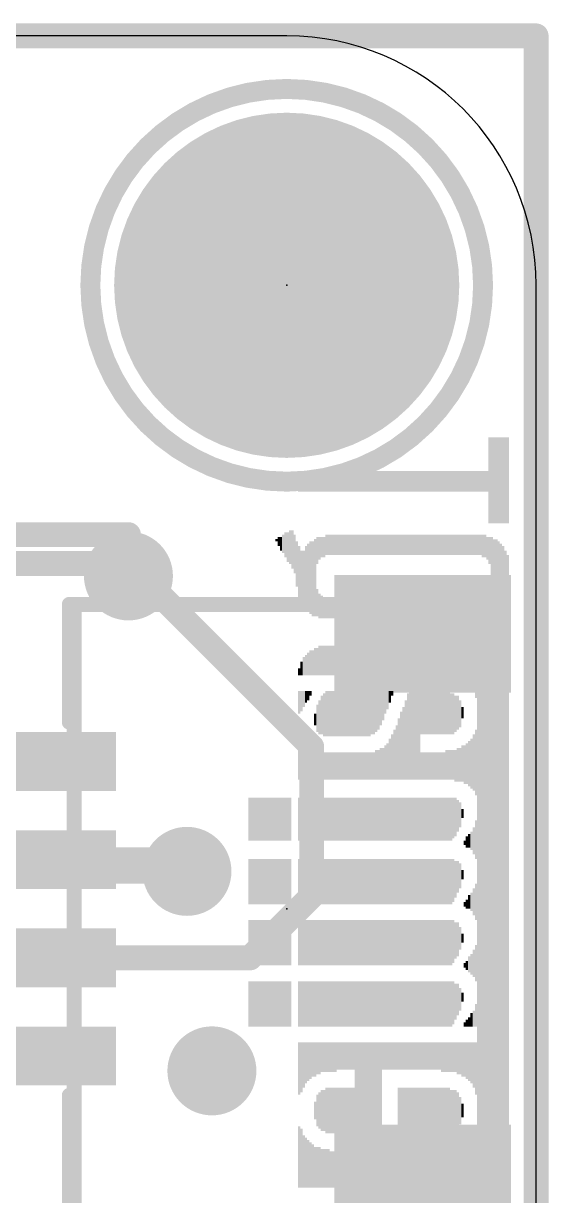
# Model space of a CAD drawing. Extents: x -0.1 to 25.5, y -0.1 to 17.9.
# Drawn here: x 20.18 to 25.53, y 5.97 to 17.91 of the extents above; entities that cross this region are included whole.
import ezdxf

# ---------------------------------------------------------------- set-up
doc = ezdxf.new("R2010")
doc.units = 0
for name, color, linetype in [('1', 12, 'CONTINUOUS'), ('16', 5, 'CONTINUOUS'), ('17', 110, 'CONTINUOUS'), ('18', 110, 'CONTINUOUS'), ('20', 53, 'CONTINUOUS'), ('21', 40, 'CONTINUOUS'), ('22', 6, 'CONTINUOUS'), ('23', 40, 'CONTINUOUS'), ('51', 253, 'CONTINUOUS')]:
    doc.layers.add(name, color=color, linetype=linetype)

# ---------------------------------------------------------------- blocks, each defined once
blk = doc.blocks.new('RECT')
blk.add_solid([(-0.5, -0.5), (0.5, -0.5), (-0.5, 0.5), (0.5, 0.5)])
blk = doc.blocks.new('ROUNDP')
at = {"const_width": 0.5}
blk.add_lwpolyline([(0, -0.25, 1), (0, 0.25, 1), (0, -0.25)], format="xyb", dxfattribs=at)
blk = doc.blocks.new('ROUNDV')
at = {"const_width": 0.5}
blk.add_lwpolyline([(0, -0.25, 1), (0, 0.25, 1), (0, -0.25)], format="xyb", dxfattribs=at)

msp = doc.modelspace()

# ---------------------------------------------------------------- linework, layer by layer
at = {"layer": '1', "const_width": 0.254}
for points in [[(0, 17.78), (25.4, 17.78)], [(25.4, 17.78), (25.4, 0)], [(21.121, 12.407), (18.572, 12.407)], [(21.248, 12.28), (21.121, 12.407)], [(21.375, 12.28), (21.248, 12.28)], [(23.114, 10.541), (21.375, 12.28)], [(23.114, 9.017), (23.114, 10.541)], [(20.346, 10.39), (18.635, 10.39)], [(20.346, 9.39), (21.725, 9.39)], [(21.725, 9.39), (21.844, 9.271)], [(22.487, 8.39), (23.114, 9.017)], [(20.346, 8.39), (22.487, 8.39)]]:
    msp.add_lwpolyline(points, dxfattribs=at)
at = {"layer": '1', "const_width": 0.127}
for points in [[(25.4635, 17.78, 1), (25.3365, 17.78)], [(25.4, 17.7165, 1), (25.4, 17.8435)], [(21.1659, 12.4519, 1), (21.0761, 12.3621)], [(21.121, 12.3435, 1), (21.121, 12.4705)], [(21.248, 12.3435, 1), (21.248, 12.2165)], [(21.2031, 12.2351, 1), (21.2929, 12.3249)], [(21.4199, 12.3249, 1), (21.3301, 12.2351)], [(21.375, 12.2165, 1), (21.375, 12.3435)], [(23.1775, 10.541, 1), (23.0505, 10.541)], [(23.0691, 10.4961, 1), (23.1589, 10.5859)], [(20.346, 10.3265, 1), (20.346, 10.4535)], [(20.346, 9.4535, 1), (20.346, 9.3265)], [(21.7699, 9.4349, 1), (21.6801, 9.3451)], [(21.725, 9.3265, 1), (21.725, 9.4535)], [(21.7991, 9.2261, 1), (21.8889, 9.3159)], [(23.0505, 9.017, 1), (23.1775, 9.017)], [(23.1589, 8.9721, 1), (23.0691, 9.0619)], [(20.346, 8.4535, 1), (20.346, 8.3265)], [(22.4421, 8.4349, 1), (22.5319, 8.3451)], [(22.487, 8.3265, 1), (22.487, 8.4535)]]:
    msp.add_lwpolyline(points, format="xyb", dxfattribs=at)
at = {"layer": '16', "const_width": 0.254}
for points in [[(0, 17.78), (25.4, 17.78)], [(25.4, 17.78), (25.4, 0)], [(21.248, 12.7), (6.35, 12.7)], [(21.248, 12.28), (21.248, 12.7)], [(21.844, 9.271), (17.38, 9.271)]]:
    msp.add_lwpolyline(points, dxfattribs=at)
at = {"layer": '16', "const_width": 0.127}
for points in [[(25.4635, 17.78, 1), (25.3365, 17.78)], [(25.4, 17.7165, 1), (25.4, 17.8435)], [(21.3115, 12.7, 1), (21.1845, 12.7)], [(21.248, 12.6365, 1), (21.248, 12.7635)], [(21.1845, 12.28, 1), (21.3115, 12.28)], [(21.844, 9.2075, 1), (21.844, 9.3345)]]:
    msp.add_lwpolyline(points, format="xyb", dxfattribs=at)
at = {"layer": '20'}
for p, q in [((22.86, 17.78), (2.54, 17.78)), ((25.4, 2.54), (25.4, 15.24))]:
    msp.add_line(p, q, dxfattribs=at)
msp.add_arc((22.86, 15.24), 2.54, 0, 90, dxfattribs=at)
at = {"layer": '21'}
for points, const_width in [([(22.86, 13.24, 1), (22.86, 17.24, 1), (22.86, 13.24)], 0.2032), ([(20.6841, 11.99, 1), (20.6079, 11.99)], 0.0762), ([(20.646, 12.0281, 1), (20.646, 11.9519)], 0.0762), ([(23.246, 11.9519, 1), (23.246, 12.0281)], 0.0762), ([(24.9841, 10.99, 1), (24.9079, 10.99)], 0.0762), ([(20.6079, 10.79, 1), (20.6841, 10.79)], 0.0762), ([(20.6841, 6.99, 1), (20.6079, 6.99)], 0.0762), ([(24.9079, 6.79, 1), (24.9841, 6.79)], 0.0762)]:
    msp.add_lwpolyline(points, format="xyb", dxfattribs=dict(at, const_width=const_width))
at = {"layer": '21', "const_width": 0.1524}
for points in [[(20.646, 10.79), (20.646, 11.99)], [(20.646, 11.99), (23.246, 11.99)], [(24.946, 6.79), (24.946, 10.99)], [(20.646, 5.89), (20.646, 6.99)]]:
    msp.add_lwpolyline(points, dxfattribs=at)
at = {"layer": '23'}
for p in [(22.86, 15.24), (22.86, 8.89)]:
    msp.add_point(p, dxfattribs=at)
at = {"layer": '51', "const_width": 0.1524}
for points in [[(20.696, 5.89), (20.696, 11.99)], [(20.696, 11.99), (24.946, 11.99)], [(24.946, 11.99), (24.946, 5.89)]]:
    msp.add_lwpolyline(points, dxfattribs=at)
at = {"layer": '51', "const_width": 0.0762}
for points in [[(20.7341, 11.99, 1), (20.6579, 11.99)], [(20.696, 12.0281, 1), (20.696, 11.9519)], [(24.9841, 11.99, 1), (24.9079, 11.99)], [(24.946, 11.9519, 1), (24.946, 12.0281)]]:
    msp.add_lwpolyline(points, format="xyb", dxfattribs=at)

# ---------------------------------------------------------------- block references
at = {"layer": '1', "rotation": 180}
for p, xscale, yscale in [((24.246, 11.69), 1.8, 1.2), ((20.346, 10.39), 1.55, 0.6), ((20.346, 9.39), 1.55, 0.6), ((20.346, 8.39), 1.55, 0.6), ((20.346, 7.39), 1.55, 0.6), ((24.246, 6.09), 1.8, 1.2)]:
    msp.add_blockref('RECT', p, dxfattribs=dict(at, xscale=xscale, yscale=yscale))
at = {"layer": '17', "xscale": 3.516, "yscale": 3.516}
msp.add_blockref('ROUNDP', (22.86, 15.24), dxfattribs=at)
msp.add_blockref('ROUNDP', (22.86, 15.24), dxfattribs=at)
at = {"layer": '18', "xscale": 0.9064, "yscale": 0.9064}
for p in [(21.248, 12.28), (21.248, 12.28), (21.844, 9.271), (21.844, 9.271), (22.098, 7.239), (22.098, 7.239)]:
    msp.add_blockref('ROUNDV', p, dxfattribs=at)
at = {"layer": '22', "rotation": 90}
for p, xscale, yscale in [((24.9267, 13.2537), 0.8788, 0.0231), ((24.9498, 13.2537), 0.8788, 0.0231), ((24.9729, 13.2537), 0.8788, 0.0231), ((24.996, 13.2537), 0.8788, 0.0231), ((25.019, 13.2537), 0.8788, 0.0229), ((25.042, 13.2537), 0.8788, 0.0231), ((25.0651, 13.2537), 0.8788, 0.0231), ((25.0882, 13.2537), 0.8788, 0.0231), ((25.1113, 13.2537), 0.8788, 0.0231), ((22.987, 13.2436), 0.2083, 0.0229), ((23.01, 13.2436), 0.2083, 0.0231), ((23.0331, 13.2436), 0.2083, 0.0231), ((23.0562, 13.2436), 0.2083, 0.0231), ((23.0793, 13.2436), 0.2083, 0.0231), ((23.1024, 13.2436), 0.2083, 0.0231), ((23.1256, 13.2436), 0.2083, 0.0231), ((23.1487, 13.2436), 0.2083, 0.0231), ((23.1718, 13.2436), 0.2083, 0.0231), ((23.1949, 13.2436), 0.2083, 0.0231), ((23.218, 13.2436), 0.2083, 0.0231), ((23.241, 13.2436), 0.2083, 0.0229), ((23.264, 13.2436), 0.2083, 0.0231), ((23.2871, 13.2436), 0.2083, 0.0231), ((23.3102, 13.2436), 0.2083, 0.0231), ((23.3333, 13.2436), 0.2083, 0.0231), ((23.3564, 13.2436), 0.2083, 0.0231), ((23.3796, 13.2436), 0.2083, 0.0231), ((23.4027, 13.2436), 0.2083, 0.0231), ((23.4258, 13.2436), 0.2083, 0.0231), ((23.4489, 13.2436), 0.2083, 0.0231), ((23.472, 13.2436), 0.2083, 0.0231), ((23.495, 13.2436), 0.2083, 0.0229), ((23.518, 13.2436), 0.2083, 0.0231), ((23.5411, 13.2436), 0.2083, 0.0231), ((23.5642, 13.2436), 0.2083, 0.0231), ((23.5873, 13.2436), 0.2083, 0.0231), ((23.6104, 13.2436), 0.2083, 0.0231), ((23.6336, 13.2436), 0.2083, 0.0231), ((23.6567, 13.2436), 0.2083, 0.0231), ((23.6798, 13.2436), 0.2083, 0.0231), ((23.7029, 13.2436), 0.2083, 0.0231), ((23.726, 13.2436), 0.2083, 0.0231), ((23.749, 13.2436), 0.2083, 0.0229), ((23.772, 13.2436), 0.2083, 0.0231), ((23.7951, 13.2436), 0.2083, 0.0231), ((23.8182, 13.2436), 0.2083, 0.0231), ((23.8413, 13.2436), 0.2083, 0.0231), ((23.8644, 13.2436), 0.2083, 0.0231), ((23.8876, 13.2436), 0.2083, 0.0231), ((23.9107, 13.2436), 0.2083, 0.0231), ((23.9338, 13.2436), 0.2083, 0.0231), ((23.9569, 13.2436), 0.2083, 0.0231), ((23.98, 13.2436), 0.2083, 0.0231), ((24.003, 13.2436), 0.2083, 0.0229), ((24.026, 13.2436), 0.2083, 0.0231), ((24.0491, 13.2436), 0.2083, 0.0231), ((24.0722, 13.2436), 0.2083, 0.0231), ((24.0953, 13.2436), 0.2083, 0.0231), ((24.1184, 13.2436), 0.2083, 0.0231), ((24.1416, 13.2436), 0.2083, 0.0231), ((24.1647, 13.2436), 0.2083, 0.0231), ((24.1878, 13.2436), 0.2083, 0.0231), ((24.2109, 13.2436), 0.2083, 0.0231), ((24.234, 13.2436), 0.2083, 0.0231), ((24.257, 13.2436), 0.2083, 0.0229), ((24.28, 13.2436), 0.2083, 0.0231), ((24.3031, 13.2436), 0.2083, 0.0231), ((24.3262, 13.2436), 0.2083, 0.0231), ((24.3493, 13.2436), 0.2083, 0.0231), ((24.3724, 13.2436), 0.2083, 0.0231), ((24.3956, 13.2436), 0.2083, 0.0231), ((24.4187, 13.2436), 0.2083, 0.0231), ((24.4418, 13.2436), 0.2083, 0.0231), ((24.4649, 13.2436), 0.2083, 0.0231), ((24.488, 13.2436), 0.2083, 0.0231), ((24.511, 13.2436), 0.2083, 0.0229), ((24.534, 13.2436), 0.2083, 0.0231), ((24.5571, 13.2436), 0.2083, 0.0231), ((24.5802, 13.2436), 0.2083, 0.0231), ((24.6033, 13.2436), 0.2083, 0.0231), ((24.6264, 13.2436), 0.2083, 0.0231), ((24.6496, 13.2436), 0.2083, 0.0231), ((24.6727, 13.2436), 0.2083, 0.0231), ((24.6958, 13.2436), 0.2083, 0.0231), ((24.7189, 13.2436), 0.2083, 0.0231), ((24.742, 13.2436), 0.2083, 0.0231), ((24.765, 13.2436), 0.2083, 0.0229), ((24.788, 13.2436), 0.2083, 0.0231), ((24.8111, 13.2436), 0.2083, 0.0231), ((24.8342, 13.2436), 0.2083, 0.0231), ((24.8573, 13.2436), 0.2083, 0.0231), ((24.8804, 13.2436), 0.2083, 0.0231), ((24.9036, 13.2436), 0.2083, 0.0231), ((22.756, 12.6429), 0.0229, 0.0231), ((22.7791, 12.6314), 0.0914, 0.0231), ((22.8022, 12.6073), 0.1397, 0.0231), ((22.8253, 12.6073), 0.1854, 0.0231), ((22.8484, 12.5959), 0.254, 0.0231), ((22.8716, 12.573), 0.2997, 0.0231), ((22.8947, 12.573), 0.3454, 0.0231), ((22.9178, 12.5501), 0.3912, 0.0231), ((22.9409, 12.5031), 0.3937, 0.0231), ((23.1487, 12.2619), 0.7849, 0.0231), ((23.1718, 12.5387), 0.2769, 0.0231), ((23.1949, 12.5616), 0.2311, 0.0231), ((23.218, 12.573), 0.2083, 0.0231), ((23.241, 12.573), 0.2083, 0.0229), ((23.264, 12.5959), 0.2083, 0.0231), ((23.2871, 12.5959), 0.2083, 0.0231), ((23.3102, 12.5959), 0.2083, 0.0231), ((23.3333, 12.5959), 0.2083, 0.0231), ((23.3564, 12.5959), 0.2083, 0.0231), ((23.3796, 12.5959), 0.2083, 0.0231), ((23.4027, 12.5959), 0.2083, 0.0231), ((23.4258, 12.5959), 0.2083, 0.0231), ((23.4489, 12.5959), 0.2083, 0.0231), ((23.472, 12.5959), 0.2083, 0.0231), ((23.495, 12.5959), 0.2083, 0.0229), ((23.518, 12.5959), 0.2083, 0.0231), ((23.5411, 12.5959), 0.2083, 0.0231), ((23.5642, 12.5959), 0.2083, 0.0231), ((23.5873, 12.5959), 0.2083, 0.0231), ((23.6104, 12.5959), 0.2083, 0.0231), ((23.6336, 12.5959), 0.2083, 0.0231), ((23.6567, 12.5959), 0.2083, 0.0231), ((23.6798, 12.5959), 0.2083, 0.0231), ((23.7029, 12.5959), 0.2083, 0.0231), ((23.726, 12.5959), 0.2083, 0.0231), ((23.749, 12.5959), 0.2083, 0.0229), ((23.772, 12.5959), 0.2083, 0.0231), ((23.7951, 12.5959), 0.2083, 0.0231), ((23.8182, 12.5959), 0.2083, 0.0231), ((23.8413, 12.5959), 0.2083, 0.0231), ((23.8644, 12.5959), 0.2083, 0.0231), ((23.8876, 12.5959), 0.2083, 0.0231), ((23.9107, 12.5959), 0.2083, 0.0231), ((23.9338, 12.5959), 0.2083, 0.0231), ((23.9569, 12.5959), 0.2083, 0.0231), ((23.98, 12.5959), 0.2083, 0.0231), ((24.003, 12.5959), 0.2083, 0.0229), ((24.026, 12.5959), 0.2083, 0.0231), ((24.0491, 12.5959), 0.2083, 0.0231), ((24.0722, 12.5959), 0.2083, 0.0231), ((24.0953, 12.5959), 0.2083, 0.0231), ((24.1184, 12.5959), 0.2083, 0.0231), ((24.1416, 12.5959), 0.2083, 0.0231), ((24.1647, 12.5959), 0.2083, 0.0231), ((24.1878, 12.5959), 0.2083, 0.0231), ((24.2109, 12.5959), 0.2083, 0.0231), ((24.234, 12.5959), 0.2083, 0.0231), ((24.257, 12.5959), 0.2083, 0.0229), ((24.28, 12.5959), 0.2083, 0.0231), ((24.3031, 12.5959), 0.2083, 0.0231), ((24.3262, 12.5959), 0.2083, 0.0231), ((24.3493, 12.5959), 0.2083, 0.0231), ((24.3724, 12.5959), 0.2083, 0.0231), ((24.3956, 12.5959), 0.2083, 0.0231), ((24.4187, 12.5959), 0.2083, 0.0231), ((24.4418, 12.5959), 0.2083, 0.0231), ((24.4649, 12.5959), 0.2083, 0.0231), ((24.488, 12.5959), 0.2083, 0.0231), ((24.511, 12.5959), 0.2083, 0.0229), ((24.534, 12.5959), 0.2083, 0.0231), ((24.5571, 12.5959), 0.2083, 0.0231), ((24.5802, 12.5959), 0.2083, 0.0231), ((24.6033, 12.5959), 0.2083, 0.0231), ((24.6264, 12.5959), 0.2083, 0.0231), ((24.6496, 12.5959), 0.2083, 0.0231), ((24.6727, 12.5959), 0.2083, 0.0231), ((24.6958, 12.5959), 0.2083, 0.0231), ((24.7189, 12.5959), 0.2083, 0.0231), ((24.742, 12.5959), 0.2083, 0.0231), ((24.765, 12.5959), 0.2083, 0.0229), ((24.788, 12.5959), 0.2083, 0.0231), ((24.8111, 12.5959), 0.2083, 0.0231), ((24.8342, 12.5959), 0.2083, 0.0231), ((24.8573, 12.5844), 0.2311, 0.0231), ((24.8804, 12.5844), 0.2311, 0.0231), ((24.9036, 12.5616), 0.2311, 0.0231), ((24.9267, 12.5387), 0.2769, 0.0231), ((24.9498, 12.2733), 0.8077, 0.0231), ((24.9729, 12.2733), 0.762, 0.0231), ((24.996, 12.2733), 0.762, 0.0231), ((22.964, 12.4003), 0.4623, 0.0231), ((22.987, 12.319), 0.5334, 0.0229), ((23.01, 12.2606), 0.5537, 0.0231), ((23.0331, 12.2492), 0.5766, 0.0231), ((23.0562, 12.2619), 0.6477, 0.0231), ((23.0793, 12.2619), 0.6934, 0.0231), ((23.1024, 12.2619), 0.7391, 0.0231), ((23.1256, 12.2504), 0.762, 0.0231), ((25.019, 12.2733), 0.7163, 0.0229), ((25.042, 12.2733), 0.6706, 0.0231), ((25.0651, 12.2733), 0.6248, 0.0231), ((25.0882, 12.2606), 0.5537, 0.0231), ((25.1113, 12.272), 0.4394, 0.0231), ((23.1718, 12.0079), 0.2769, 0.0231), ((23.1949, 11.9736), 0.254, 0.0231), ((23.218, 11.9621), 0.2311, 0.0231), ((24.8804, 11.9621), 0.2311, 0.0231), ((24.9036, 11.9736), 0.254, 0.0231), ((24.9267, 12.0079), 0.2769, 0.0231), ((23.241, 11.9494), 0.2057, 0.0229), ((23.264, 11.9494), 0.2057, 0.0231), ((23.2871, 11.9494), 0.2057, 0.0231), ((23.3102, 11.9494), 0.2057, 0.0231), ((23.3333, 11.938), 0.1829, 0.0231), ((23.3564, 11.938), 0.1829, 0.0231), ((23.3796, 11.938), 0.1829, 0.0231), ((23.4027, 11.938), 0.1829, 0.0231), ((23.4258, 11.938), 0.1829, 0.0231), ((23.4489, 11.938), 0.1829, 0.0231), ((23.472, 11.938), 0.1829, 0.0231), ((23.495, 11.938), 0.1829, 0.0229), ((23.518, 11.938), 0.1829, 0.0231), ((23.5411, 11.938), 0.1829, 0.0231), ((23.5642, 11.938), 0.1829, 0.0231), ((23.5873, 11.938), 0.1829, 0.0231), ((23.6104, 11.938), 0.1829, 0.0231), ((23.6336, 11.938), 0.1829, 0.0231), ((23.6567, 11.938), 0.1829, 0.0231), ((23.6798, 11.938), 0.1829, 0.0231), ((23.7029, 11.938), 0.1829, 0.0231), ((23.726, 11.938), 0.1829, 0.0231), ((23.749, 11.938), 0.1829, 0.0229), ((23.772, 11.938), 0.1829, 0.0231), ((23.7951, 11.938), 0.1829, 0.0231), ((23.8182, 11.938), 0.1829, 0.0231), ((23.8413, 11.938), 0.1829, 0.0231), ((23.8644, 11.938), 0.1829, 0.0231), ((23.8876, 11.938), 0.1829, 0.0231), ((23.9107, 11.938), 0.1829, 0.0231), ((23.9338, 11.938), 0.1829, 0.0231), ((23.9569, 11.938), 0.1829, 0.0231), ((23.98, 11.938), 0.1829, 0.0231), ((24.003, 11.938), 0.1829, 0.0229), ((24.026, 11.938), 0.1829, 0.0231), ((24.0491, 11.938), 0.1829, 0.0231), ((24.0722, 11.938), 0.1829, 0.0231), ((24.0953, 11.938), 0.1829, 0.0231), ((24.1184, 11.938), 0.1829, 0.0231), ((24.1416, 11.938), 0.1829, 0.0231), ((24.1647, 11.938), 0.1829, 0.0231), ((24.1878, 11.938), 0.1829, 0.0231), ((24.2109, 11.938), 0.1829, 0.0231), ((24.234, 11.938), 0.1829, 0.0231), ((24.257, 11.938), 0.1829, 0.0229), ((24.28, 11.938), 0.1829, 0.0231), ((24.3031, 11.938), 0.1829, 0.0231), ((24.3262, 11.938), 0.1829, 0.0231), ((24.3493, 11.938), 0.1829, 0.0231), ((24.3724, 11.938), 0.1829, 0.0231), ((24.3956, 11.938), 0.1829, 0.0231), ((24.4187, 11.938), 0.1829, 0.0231), ((24.4418, 11.938), 0.1829, 0.0231), ((24.4649, 11.938), 0.1829, 0.0231), ((24.488, 11.938), 0.1829, 0.0231), ((24.511, 11.938), 0.1829, 0.0229), ((24.534, 11.938), 0.1829, 0.0231), ((24.5571, 11.938), 0.1829, 0.0231), ((24.5802, 11.938), 0.1829, 0.0231), ((24.6033, 11.938), 0.1829, 0.0231), ((24.6264, 11.938), 0.1829, 0.0231), ((24.6496, 11.938), 0.1829, 0.0231), ((24.6727, 11.938), 0.1829, 0.0231), ((24.6958, 11.938), 0.1829, 0.0231), ((24.7189, 11.938), 0.1829, 0.0231), ((24.742, 11.938), 0.1829, 0.0231), ((24.765, 11.9494), 0.2057, 0.0229), ((24.788, 11.9494), 0.2057, 0.0231), ((24.8111, 11.9494), 0.2057, 0.0231), ((24.8342, 11.9494), 0.2057, 0.0231), ((24.8573, 11.9494), 0.2057, 0.0231), ((23.0562, 11.3716), 0.2083, 0.0231), ((23.0793, 11.383), 0.2311, 0.0231), ((23.1024, 11.3944), 0.254, 0.0231), ((23.1256, 11.3944), 0.254, 0.0231), ((23.1487, 11.4059), 0.2769, 0.0231), ((23.1718, 11.4059), 0.2769, 0.0231), ((23.1949, 11.4186), 0.3023, 0.0231), ((23.218, 11.4186), 0.3023, 0.0231), ((23.241, 11.4186), 0.3023, 0.0229), ((23.264, 11.4186), 0.3023, 0.0231), ((23.2871, 11.4186), 0.3023, 0.0231), ((23.3102, 11.4186), 0.3023, 0.0231), ((23.3333, 11.4186), 0.3023, 0.0231), ((23.3564, 11.4186), 0.3023, 0.0231), ((23.3796, 11.4186), 0.3023, 0.0231), ((23.4027, 11.4186), 0.3023, 0.0231), ((23.4258, 11.4186), 0.3023, 0.0231), ((23.4489, 11.4186), 0.3023, 0.0231), ((23.472, 11.4186), 0.3023, 0.0231), ((23.495, 11.4186), 0.3023, 0.0229), ((23.518, 11.4186), 0.3023, 0.0231), ((23.5411, 11.4186), 0.3023, 0.0231), ((23.5642, 11.4186), 0.3023, 0.0231), ((23.5873, 11.4186), 0.3023, 0.0231), ((23.6104, 11.4186), 0.3023, 0.0231), ((23.6336, 11.4186), 0.3023, 0.0231), ((23.6567, 11.4186), 0.3023, 0.0231), ((23.6798, 11.4186), 0.3023, 0.0231), ((23.7029, 11.4186), 0.3023, 0.0231), ((23.726, 11.4186), 0.3023, 0.0231), ((23.749, 11.4186), 0.3023, 0.0229), ((23.772, 11.4186), 0.3023, 0.0231), ((23.7951, 11.4186), 0.3023, 0.0231), ((23.8182, 11.4186), 0.3023, 0.0231), ((23.8413, 11.4186), 0.3023, 0.0231), ((23.8644, 11.4186), 0.3023, 0.0231), ((23.8876, 11.4186), 0.3023, 0.0231), ((23.9107, 11.4186), 0.3023, 0.0231), ((23.9338, 11.4186), 0.3023, 0.0231), ((23.9569, 11.4186), 0.3023, 0.0231), ((23.98, 11.4186), 0.3023, 0.0231), ((24.003, 11.4186), 0.3023, 0.0229), ((24.026, 11.4186), 0.3023, 0.0231), ((24.0491, 11.4186), 0.3023, 0.0231), ((24.0722, 11.4186), 0.3023, 0.0231), ((24.0953, 11.4186), 0.3023, 0.0231), ((24.1184, 11.4186), 0.3023, 0.0231), ((24.1416, 11.4186), 0.3023, 0.0231), ((24.1647, 11.4186), 0.3023, 0.0231), ((24.1878, 11.4186), 0.3023, 0.0231), ((24.2109, 11.4186), 0.3023, 0.0231), ((24.234, 11.4186), 0.3023, 0.0231), ((24.257, 11.4186), 0.3023, 0.0229), ((24.28, 11.4186), 0.3023, 0.0231), ((24.3031, 11.4186), 0.3023, 0.0231), ((24.3262, 11.4186), 0.3023, 0.0231), ((24.3493, 11.4186), 0.3023, 0.0231), ((24.3724, 11.4186), 0.3023, 0.0231), ((24.3956, 11.4186), 0.3023, 0.0231), ((24.4187, 11.4186), 0.3023, 0.0231), ((24.4418, 11.4186), 0.3023, 0.0231), ((24.4649, 11.4186), 0.3023, 0.0231), ((24.488, 11.4186), 0.3023, 0.0231), ((24.511, 11.4186), 0.3023, 0.0229), ((24.534, 11.4186), 0.3023, 0.0231), ((24.5571, 11.4071), 0.3251, 0.0231), ((24.5802, 11.4071), 0.3251, 0.0231), ((24.6033, 11.4071), 0.3251, 0.0231), ((24.6264, 11.3957), 0.348, 0.0231), ((24.6496, 11.3957), 0.348, 0.0231), ((24.6727, 11.3843), 0.3708, 0.0231), ((24.6958, 11.3843), 0.3708, 0.0231), ((24.7189, 11.3728), 0.3937, 0.0231), ((24.742, 11.35), 0.4394, 0.0231), ((24.765, 11.3386), 0.4623, 0.0229), ((24.788, 11.303), 0.5334, 0.0231), ((24.8111, 8.81), 5.5194, 0.0231), ((24.8342, 8.81), 5.5194, 0.0231), ((24.8573, 8.81), 5.5194, 0.0231), ((24.8804, 8.81), 5.5194, 0.0231), ((24.9036, 8.81), 5.5194, 0.0231), ((24.9267, 8.7973), 5.494, 0.0231), ((24.9498, 8.7973), 5.494, 0.0231), ((24.9729, 8.7859), 5.4712, 0.0231), ((24.996, 8.7859), 5.4712, 0.0231), ((25.019, 8.7744), 5.4483, 0.0229), ((25.042, 8.763), 5.4254, 0.0231), ((23.01, 11.3373), 0.1397, 0.0231), ((23.0331, 11.3602), 0.1854, 0.0231), ((25.0651, 8.7516), 5.4026, 0.0231), ((25.0882, 8.7287), 5.3569, 0.0231), ((22.987, 11.303), 0.0711, 0.0229), ((25.1113, 8.6944), 5.2883, 0.0231), ((22.987, 10.9919), 0.2311, 0.0229), ((23.01, 11.0033), 0.2083, 0.0231), ((23.0331, 11.0261), 0.1626, 0.0231), ((23.0562, 11.049), 0.1168, 0.0231), ((23.0793, 11.0604), 0.094, 0.0231), ((23.1024, 11.0846), 0.0457, 0.0231), ((23.264, 10.8763), 0.4623, 0.0231), ((23.2871, 10.8763), 0.4623, 0.0231), ((23.3102, 10.8763), 0.4623, 0.0231), ((23.3333, 10.8763), 0.4623, 0.0231), ((23.3564, 10.8763), 0.4623, 0.0231), ((23.3796, 10.8763), 0.4623, 0.0231), ((23.4027, 10.8763), 0.4623, 0.0231), ((23.4258, 10.8763), 0.4623, 0.0231), ((23.4489, 10.8763), 0.4623, 0.0231), ((23.472, 10.8763), 0.4623, 0.0231), ((23.495, 10.8763), 0.4623, 0.0229), ((23.518, 10.8763), 0.4623, 0.0231), ((23.5411, 10.8763), 0.4623, 0.0231), ((23.5642, 10.8763), 0.4623, 0.0231), ((23.5873, 10.8763), 0.4623, 0.0231), ((23.6104, 10.8763), 0.4623, 0.0231), ((23.6336, 10.8763), 0.4623, 0.0231), ((23.6567, 10.8763), 0.4623, 0.0231), ((23.6798, 10.8763), 0.4623, 0.0231), ((23.7029, 10.8763), 0.4623, 0.0231), ((23.726, 10.8877), 0.4394, 0.0231), ((23.749, 10.8877), 0.4394, 0.0229), ((23.772, 10.8991), 0.4166, 0.0231), ((23.7951, 10.9106), 0.3937, 0.0231), ((23.8182, 10.9334), 0.348, 0.0231), ((23.8413, 10.9576), 0.2997, 0.0231), ((23.8644, 10.9919), 0.2311, 0.0231), ((23.8876, 11.0147), 0.1854, 0.0231), ((23.9107, 11.049), 0.1168, 0.0231), ((23.9338, 11.0846), 0.0457, 0.0231), ((24.1184, 10.6566), 0.9017, 0.0231), ((24.1416, 10.6566), 0.9017, 0.0231), ((24.1647, 10.6566), 0.9017, 0.0231), ((24.1878, 10.6566), 0.9017, 0.0231), ((24.2109, 10.6566), 0.9017, 0.0231), ((24.234, 10.8877), 0.4394, 0.0231), ((24.257, 10.8877), 0.4394, 0.0229), ((24.28, 10.8877), 0.4394, 0.0231), ((24.3031, 10.8877), 0.4394, 0.0231), ((24.3262, 10.8877), 0.4394, 0.0231), ((24.3493, 10.8877), 0.4394, 0.0231), ((24.3724, 10.8877), 0.4394, 0.0231), ((24.3956, 10.8877), 0.4394, 0.0231), ((24.4187, 10.8877), 0.4394, 0.0231), ((24.4418, 10.8877), 0.4394, 0.0231), ((24.4649, 10.8877), 0.4394, 0.0231), ((24.488, 10.8877), 0.4394, 0.0231), ((24.511, 10.8877), 0.4394, 0.0229), ((23.1949, 10.8407), 0.3454, 0.0231), ((23.218, 10.8649), 0.3937, 0.0231), ((23.241, 10.8649), 0.4394, 0.0229), ((24.0722, 10.6096), 0.8077, 0.0231), ((24.0953, 10.6451), 0.8788, 0.0231), ((24.534, 10.8763), 0.4166, 0.0231), ((24.5571, 10.8763), 0.4166, 0.0231), ((24.5802, 10.8763), 0.3708, 0.0231), ((24.6033, 10.8877), 0.348, 0.0231), ((24.6264, 10.875), 0.2769, 0.0231), ((23.1487, 10.8179), 0.1168, 0.0231), ((23.1718, 10.8293), 0.2769, 0.0231), ((24.026, 10.5524), 0.6934, 0.0231), ((24.0491, 10.5753), 0.7391, 0.0231), ((24.6496, 10.8877), 0.1143, 0.0231), ((23.98, 10.4826), 0.5537, 0.0231), ((24.003, 10.5181), 0.6248, 0.0229), ((22.987, 10.4254), 0.4394, 0.0229), ((23.9338, 10.4369), 0.4623, 0.0231), ((23.9569, 10.4597), 0.508, 0.0231), ((24.765, 10.3797), 0.5766, 0.0229), ((24.788, 10.3797), 0.668, 0.0231), ((23.01, 10.414), 0.4166, 0.0231), ((23.0331, 10.3911), 0.3708, 0.0231), ((23.0562, 10.3797), 0.348, 0.0231), ((23.0793, 10.367), 0.3226, 0.0231), ((23.1024, 10.3556), 0.2997, 0.0231), ((23.1256, 10.3556), 0.2997, 0.0231), ((23.772, 10.3556), 0.2997, 0.0231), ((23.7951, 10.3556), 0.2997, 0.0231), ((23.8182, 10.367), 0.3226, 0.0231), ((23.8413, 10.367), 0.3226, 0.0231), ((23.8644, 10.3797), 0.348, 0.0231), ((23.8876, 10.3911), 0.3708, 0.0231), ((23.9107, 10.414), 0.4166, 0.0231), ((24.488, 10.3556), 0.2997, 0.0231), ((24.511, 10.3556), 0.2997, 0.0229), ((24.534, 10.3556), 0.2997, 0.0231), ((24.5571, 10.3556), 0.2997, 0.0231), ((24.5802, 10.3442), 0.3226, 0.0231), ((24.6033, 10.3556), 0.3454, 0.0231), ((24.6264, 10.3556), 0.3454, 0.0231), ((24.6496, 10.3683), 0.3708, 0.0231), ((24.6727, 10.3568), 0.3937, 0.0231), ((24.6958, 10.3683), 0.4166, 0.0231), ((24.7189, 10.3683), 0.4623, 0.0231), ((24.742, 10.3683), 0.508, 0.0231), ((23.1487, 10.3442), 0.2769, 0.0231), ((23.1718, 10.3442), 0.2769, 0.0231), ((23.1949, 10.3442), 0.2769, 0.0231), ((23.218, 10.3442), 0.2769, 0.0231), ((23.241, 10.3442), 0.2769, 0.0229), ((23.264, 10.3442), 0.2769, 0.0231), ((23.2871, 10.3442), 0.2769, 0.0231), ((23.3102, 10.3442), 0.2769, 0.0231), ((23.3333, 10.3442), 0.2769, 0.0231), ((23.3564, 10.3442), 0.2769, 0.0231), ((23.3796, 10.3442), 0.2769, 0.0231), ((23.4027, 10.3442), 0.2769, 0.0231), ((23.4258, 10.3442), 0.2769, 0.0231), ((23.4489, 10.3442), 0.2769, 0.0231), ((23.472, 10.3442), 0.2769, 0.0231), ((23.495, 10.3442), 0.2769, 0.0229), ((23.518, 10.3442), 0.2769, 0.0231), ((23.5411, 10.3442), 0.2769, 0.0231), ((23.5642, 10.3442), 0.2769, 0.0231), ((23.5873, 10.3442), 0.2769, 0.0231), ((23.6104, 10.3442), 0.2769, 0.0231), ((23.6336, 10.3442), 0.2769, 0.0231), ((23.6567, 10.3442), 0.2769, 0.0231), ((23.6798, 10.3442), 0.2769, 0.0231), ((23.7029, 10.3442), 0.2769, 0.0231), ((23.726, 10.3442), 0.2769, 0.0231), ((23.749, 10.3442), 0.2769, 0.0229), ((24.234, 10.3442), 0.2769, 0.0231), ((24.257, 10.3442), 0.2769, 0.0229), ((24.28, 10.3442), 0.2769, 0.0231), ((24.3031, 10.3442), 0.2769, 0.0231), ((24.3262, 10.3442), 0.2769, 0.0231), ((24.3493, 10.3442), 0.2769, 0.0231), ((24.3724, 10.3442), 0.2769, 0.0231), ((24.3956, 10.3442), 0.2769, 0.0231), ((24.4187, 10.3442), 0.2769, 0.0231), ((24.4418, 10.3442), 0.2769, 0.0231), ((24.4649, 10.3442), 0.2769, 0.0231), ((22.479, 9.8019), 0.4369, 0.0229), ((22.502, 9.8019), 0.4369, 0.0231), ((22.5251, 9.8019), 0.4369, 0.0231), ((22.5482, 9.8019), 0.4369, 0.0231), ((22.5713, 9.8019), 0.4369, 0.0231), ((22.5944, 9.8019), 0.4369, 0.0231), ((22.6176, 9.8019), 0.4369, 0.0231), ((22.6407, 9.8019), 0.4369, 0.0231), ((22.6638, 9.8019), 0.4369, 0.0231), ((22.6869, 9.8019), 0.4369, 0.0231), ((22.71, 9.8019), 0.4369, 0.0231), ((22.733, 9.8019), 0.4369, 0.0229), ((22.756, 9.8019), 0.4369, 0.0231), ((22.7791, 9.8019), 0.4369, 0.0231), ((22.8022, 9.8019), 0.4369, 0.0231), ((22.8253, 9.8019), 0.4369, 0.0231), ((22.8484, 9.8019), 0.4369, 0.0231), ((22.8716, 9.8019), 0.4369, 0.0231), ((22.8947, 9.8019), 0.4369, 0.0231), ((22.987, 9.8019), 0.4369, 0.0229), ((23.01, 9.8019), 0.4369, 0.0231), ((23.0331, 9.8019), 0.4369, 0.0231), ((23.0562, 9.8019), 0.4369, 0.0231), ((23.0793, 9.8019), 0.4369, 0.0231), ((23.1024, 9.8019), 0.4369, 0.0231), ((23.1256, 9.8019), 0.4369, 0.0231), ((23.1487, 9.8019), 0.4369, 0.0231), ((23.1718, 9.8019), 0.4369, 0.0231), ((23.1949, 9.8019), 0.4369, 0.0231), ((23.218, 9.8019), 0.4369, 0.0231), ((23.241, 9.8019), 0.4369, 0.0229), ((23.264, 9.8019), 0.4369, 0.0231), ((23.2871, 9.8019), 0.4369, 0.0231), ((23.3102, 9.8019), 0.4369, 0.0231), ((23.3333, 9.8019), 0.4369, 0.0231), ((23.3564, 9.8019), 0.4369, 0.0231), ((23.3796, 9.8019), 0.4369, 0.0231), ((23.4027, 9.8019), 0.4369, 0.0231), ((23.4258, 9.8019), 0.4369, 0.0231), ((23.4489, 9.8019), 0.4369, 0.0231), ((23.472, 9.8019), 0.4369, 0.0231), ((23.495, 9.8019), 0.4369, 0.0229), ((23.518, 9.8019), 0.4369, 0.0231), ((23.5411, 9.8019), 0.4369, 0.0231), ((23.5642, 9.8019), 0.4369, 0.0231), ((23.5873, 9.8019), 0.4369, 0.0231), ((23.6104, 9.8019), 0.4369, 0.0231), ((23.6336, 9.8019), 0.4369, 0.0231), ((23.6567, 9.8019), 0.4369, 0.0231), ((23.6798, 9.8019), 0.4369, 0.0231), ((23.7029, 9.8019), 0.4369, 0.0231), ((23.726, 9.8019), 0.4369, 0.0231), ((23.749, 9.8019), 0.4369, 0.0229), ((23.772, 9.8019), 0.4369, 0.0231), ((23.7951, 9.8019), 0.4369, 0.0231), ((23.8182, 9.8019), 0.4369, 0.0231), ((23.8413, 9.8019), 0.4369, 0.0231), ((23.8644, 9.8019), 0.4369, 0.0231), ((23.8876, 9.8019), 0.4369, 0.0231), ((23.9107, 9.8019), 0.4369, 0.0231), ((23.9338, 9.8019), 0.4369, 0.0231), ((23.9569, 9.8019), 0.4369, 0.0231), ((23.98, 9.8019), 0.4369, 0.0231), ((24.003, 9.8019), 0.4369, 0.0229), ((24.026, 9.8019), 0.4369, 0.0231), ((24.0491, 9.8019), 0.4369, 0.0231), ((24.0722, 9.8019), 0.4369, 0.0231), ((24.0953, 9.8019), 0.4369, 0.0231), ((24.1184, 9.8019), 0.4369, 0.0231), ((24.1416, 9.8019), 0.4369, 0.0231), ((24.1647, 9.8019), 0.4369, 0.0231), ((24.1878, 9.8019), 0.4369, 0.0231), ((24.2109, 9.8019), 0.4369, 0.0231), ((24.234, 9.8019), 0.4369, 0.0231), ((24.257, 9.8019), 0.4369, 0.0229), ((24.28, 9.8019), 0.4369, 0.0231), ((24.3031, 9.8019), 0.4369, 0.0231), ((24.3262, 9.8019), 0.4369, 0.0231), ((24.3493, 9.8019), 0.4369, 0.0231), ((24.3724, 9.8019), 0.4369, 0.0231), ((24.3956, 9.8019), 0.4369, 0.0231), ((24.4187, 9.8019), 0.4369, 0.0231), ((24.4418, 9.8019), 0.4369, 0.0231), ((24.4649, 9.8019), 0.4369, 0.0231), ((24.488, 9.8019), 0.4369, 0.0231), ((24.511, 9.8019), 0.4369, 0.0229), ((24.534, 9.8019), 0.4369, 0.0231), ((24.5571, 9.8133), 0.414, 0.0231), ((24.5802, 9.8247), 0.3912, 0.0231), ((24.6033, 9.8361), 0.3226, 0.0231), ((24.6264, 9.8476), 0.254, 0.0231), ((24.6496, 9.8603), 0.0914, 0.0231), ((24.788, 9.5949), 0.3937, 0.0231), ((24.742, 9.5822), 0.1854, 0.0231), ((24.765, 9.5822), 0.2769, 0.0229), ((24.6727, 9.5606), 0.0457, 0.0231), ((24.6958, 9.5707), 0.1168, 0.0231), ((24.7189, 9.5822), 0.1397, 0.0231), ((22.479, 9.1669), 0.4623, 0.0229), ((22.502, 9.1669), 0.4623, 0.0231), ((22.5251, 9.1669), 0.4623, 0.0231), ((22.5482, 9.1669), 0.4623, 0.0231), ((22.5713, 9.1669), 0.4623, 0.0231), ((22.5944, 9.1669), 0.4623, 0.0231), ((22.6176, 9.1669), 0.4623, 0.0231), ((22.6407, 9.1669), 0.4623, 0.0231), ((22.6638, 9.1669), 0.4623, 0.0231), ((22.6869, 9.1669), 0.4623, 0.0231), ((22.71, 9.1669), 0.4623, 0.0231), ((22.733, 9.1669), 0.4623, 0.0229), ((22.756, 9.1669), 0.4623, 0.0231), ((22.7791, 9.1669), 0.4623, 0.0231), ((22.8022, 9.1669), 0.4623, 0.0231), ((22.8253, 9.1669), 0.4623, 0.0231), ((22.8484, 9.1669), 0.4623, 0.0231), ((22.8716, 9.1669), 0.4623, 0.0231), ((22.8947, 9.1669), 0.4623, 0.0231), ((22.987, 9.1669), 0.4623, 0.0229), ((23.01, 9.1669), 0.4623, 0.0231), ((23.0331, 9.1669), 0.4623, 0.0231), ((23.0562, 9.1669), 0.4623, 0.0231), ((23.0793, 9.1669), 0.4623, 0.0231), ((23.1024, 9.1669), 0.4623, 0.0231), ((23.1256, 9.1669), 0.4623, 0.0231), ((23.1487, 9.1669), 0.4623, 0.0231), ((23.1718, 9.1669), 0.4623, 0.0231), ((23.1949, 9.1669), 0.4623, 0.0231), ((23.218, 9.1669), 0.4623, 0.0231), ((23.241, 9.1669), 0.4623, 0.0229), ((23.264, 9.1669), 0.4623, 0.0231), ((23.2871, 9.1669), 0.4623, 0.0231), ((23.3102, 9.1669), 0.4623, 0.0231), ((23.3333, 9.1669), 0.4623, 0.0231), ((23.3564, 9.1669), 0.4623, 0.0231), ((23.3796, 9.1669), 0.4623, 0.0231), ((23.4027, 9.1669), 0.4623, 0.0231), ((23.4258, 9.1669), 0.4623, 0.0231), ((23.4489, 9.1669), 0.4623, 0.0231), ((23.472, 9.1669), 0.4623, 0.0231), ((23.495, 9.1669), 0.4623, 0.0229), ((23.518, 9.1669), 0.4623, 0.0231), ((23.5411, 9.1669), 0.4623, 0.0231), ((23.5642, 9.1669), 0.4623, 0.0231), ((23.5873, 9.1669), 0.4623, 0.0231), ((23.6104, 9.1669), 0.4623, 0.0231), ((23.6336, 9.1669), 0.4623, 0.0231), ((23.6567, 9.1669), 0.4623, 0.0231), ((23.6798, 9.1669), 0.4623, 0.0231), ((23.7029, 9.1669), 0.4623, 0.0231), ((23.726, 9.1669), 0.4623, 0.0231), ((23.749, 9.1669), 0.4623, 0.0229), ((23.772, 9.1669), 0.4623, 0.0231), ((23.7951, 9.1669), 0.4623, 0.0231), ((23.8182, 9.1669), 0.4623, 0.0231), ((23.8413, 9.1669), 0.4623, 0.0231), ((23.8644, 9.1669), 0.4623, 0.0231), ((23.8876, 9.1669), 0.4623, 0.0231), ((23.9107, 9.1669), 0.4623, 0.0231), ((23.9338, 9.1669), 0.4623, 0.0231), ((23.9569, 9.1669), 0.4623, 0.0231), ((23.98, 9.1669), 0.4623, 0.0231), ((24.003, 9.1669), 0.4623, 0.0229), ((24.026, 9.1669), 0.4623, 0.0231), ((24.0491, 9.1669), 0.4623, 0.0231), ((24.0722, 9.1669), 0.4623, 0.0231), ((24.0953, 9.1669), 0.4623, 0.0231), ((24.1184, 9.1669), 0.4623, 0.0231), ((24.1416, 9.1669), 0.4623, 0.0231), ((24.1647, 9.1669), 0.4623, 0.0231), ((24.1878, 9.1669), 0.4623, 0.0231), ((24.2109, 9.1669), 0.4623, 0.0231), ((24.234, 9.1669), 0.4623, 0.0231), ((24.257, 9.1669), 0.4623, 0.0229), ((24.28, 9.1669), 0.4623, 0.0231), ((24.3031, 9.1669), 0.4623, 0.0231), ((24.3262, 9.1669), 0.4623, 0.0231), ((24.3493, 9.1669), 0.4623, 0.0231), ((24.3724, 9.1669), 0.4623, 0.0231), ((24.3956, 9.1669), 0.4623, 0.0231), ((24.4187, 9.1669), 0.4623, 0.0231), ((24.4418, 9.1669), 0.4623, 0.0231), ((24.4649, 9.1669), 0.4623, 0.0231), ((24.488, 9.1669), 0.4623, 0.0231), ((24.511, 9.1669), 0.4623, 0.0229), ((24.534, 9.1669), 0.4623, 0.0231), ((24.5571, 9.1783), 0.4394, 0.0231), ((24.5802, 9.1897), 0.3708, 0.0231), ((24.6033, 9.2139), 0.3226, 0.0231), ((24.6264, 9.2253), 0.254, 0.0231), ((24.6496, 9.2367), 0.094, 0.0231), ((24.765, 8.9599), 0.2769, 0.0229), ((24.788, 8.9599), 0.3683, 0.0231), ((24.6727, 8.9357), 0.0457, 0.0231), ((24.6958, 8.9357), 0.0914, 0.0231), ((24.7189, 8.9599), 0.1397, 0.0231), ((24.742, 8.9599), 0.1854, 0.0231), ((22.479, 8.5446), 0.4623, 0.0229), ((22.502, 8.5446), 0.4623, 0.0231), ((22.5251, 8.5446), 0.4623, 0.0231), ((22.5482, 8.5446), 0.4623, 0.0231), ((22.5713, 8.5446), 0.4623, 0.0231), ((22.5944, 8.5446), 0.4623, 0.0231), ((22.6176, 8.5446), 0.4623, 0.0231), ((22.6407, 8.5446), 0.4623, 0.0231), ((22.6638, 8.5446), 0.4623, 0.0231), ((22.6869, 8.5446), 0.4623, 0.0231), ((22.71, 8.5446), 0.4623, 0.0231), ((22.733, 8.5446), 0.4623, 0.0229), ((22.756, 8.5446), 0.4623, 0.0231), ((22.7791, 8.5446), 0.4623, 0.0231), ((22.8022, 8.5446), 0.4623, 0.0231), ((22.8253, 8.5446), 0.4623, 0.0231), ((22.8484, 8.5446), 0.4623, 0.0231), ((22.8716, 8.5446), 0.4623, 0.0231), ((22.8947, 8.5446), 0.4623, 0.0231), ((22.987, 8.5446), 0.4623, 0.0229), ((23.01, 8.5446), 0.4623, 0.0231), ((23.0331, 8.5446), 0.4623, 0.0231), ((23.0562, 8.5446), 0.4623, 0.0231), ((23.0793, 8.5446), 0.4623, 0.0231), ((23.1024, 8.5446), 0.4623, 0.0231), ((23.1256, 8.5446), 0.4623, 0.0231), ((23.1487, 8.5446), 0.4623, 0.0231), ((23.1718, 8.5446), 0.4623, 0.0231), ((23.1949, 8.5446), 0.4623, 0.0231), ((23.218, 8.5446), 0.4623, 0.0231), ((23.241, 8.5446), 0.4623, 0.0229), ((23.264, 8.5446), 0.4623, 0.0231), ((23.2871, 8.5446), 0.4623, 0.0231), ((23.3102, 8.5446), 0.4623, 0.0231), ((23.3333, 8.5446), 0.4623, 0.0231), ((23.3564, 8.5446), 0.4623, 0.0231), ((23.3796, 8.5446), 0.4623, 0.0231), ((23.4027, 8.5446), 0.4623, 0.0231), ((23.4258, 8.5446), 0.4623, 0.0231), ((23.4489, 8.5446), 0.4623, 0.0231), ((23.472, 8.5446), 0.4623, 0.0231), ((23.495, 8.5446), 0.4623, 0.0229), ((23.518, 8.5446), 0.4623, 0.0231), ((23.5411, 8.5446), 0.4623, 0.0231), ((23.5642, 8.5446), 0.4623, 0.0231), ((23.5873, 8.5446), 0.4623, 0.0231), ((23.6104, 8.5446), 0.4623, 0.0231), ((23.6336, 8.5446), 0.4623, 0.0231), ((23.6567, 8.5446), 0.4623, 0.0231), ((23.6798, 8.5446), 0.4623, 0.0231), ((23.7029, 8.5446), 0.4623, 0.0231), ((23.726, 8.5446), 0.4623, 0.0231), ((23.749, 8.5446), 0.4623, 0.0229), ((23.772, 8.5446), 0.4623, 0.0231), ((23.7951, 8.5446), 0.4623, 0.0231), ((23.8182, 8.5446), 0.4623, 0.0231), ((23.8413, 8.5446), 0.4623, 0.0231), ((23.8644, 8.5446), 0.4623, 0.0231), ((23.8876, 8.5446), 0.4623, 0.0231), ((23.9107, 8.5446), 0.4623, 0.0231), ((23.9338, 8.5446), 0.4623, 0.0231), ((23.9569, 8.5446), 0.4623, 0.0231), ((23.98, 8.5446), 0.4623, 0.0231), ((24.003, 8.5446), 0.4623, 0.0229), ((24.026, 8.5446), 0.4623, 0.0231), ((24.0491, 8.5446), 0.4623, 0.0231), ((24.0722, 8.5446), 0.4623, 0.0231), ((24.0953, 8.5446), 0.4623, 0.0231), ((24.1184, 8.5446), 0.4623, 0.0231), ((24.1416, 8.5446), 0.4623, 0.0231), ((24.1647, 8.5446), 0.4623, 0.0231), ((24.1878, 8.5446), 0.4623, 0.0231), ((24.2109, 8.5446), 0.4623, 0.0231), ((24.234, 8.5446), 0.4623, 0.0231), ((24.257, 8.5446), 0.4623, 0.0229), ((24.28, 8.5446), 0.4623, 0.0231), ((24.3031, 8.5446), 0.4623, 0.0231), ((24.3262, 8.5446), 0.4623, 0.0231), ((24.3493, 8.5446), 0.4623, 0.0231), ((24.3724, 8.5446), 0.4623, 0.0231), ((24.3956, 8.5446), 0.4623, 0.0231), ((24.4187, 8.5446), 0.4623, 0.0231), ((24.4418, 8.5446), 0.4623, 0.0231), ((24.4649, 8.5446), 0.4623, 0.0231), ((24.488, 8.5446), 0.4623, 0.0231), ((24.511, 8.5446), 0.4623, 0.0229), ((24.534, 8.5446), 0.4623, 0.0231), ((24.5571, 8.556), 0.4394, 0.0231), ((24.5802, 8.5662), 0.3683, 0.0231), ((24.6033, 8.5776), 0.3454, 0.0231), ((24.6264, 8.589), 0.2311, 0.0231), ((24.6496, 8.5903), 0.0914, 0.0231), ((24.788, 8.3363), 0.3708, 0.0231), ((24.6958, 8.3134), 0.0914, 0.0231), ((24.7189, 8.3236), 0.1626, 0.0231), ((24.742, 8.3236), 0.2083, 0.0231), ((24.765, 8.335), 0.2769, 0.0229), ((24.6727, 8.3134), 0.0457, 0.0231), ((22.479, 7.9197), 0.4623, 0.0229), ((22.502, 7.9197), 0.4623, 0.0231), ((22.5251, 7.9197), 0.4623, 0.0231), ((22.5482, 7.9197), 0.4623, 0.0231), ((22.5713, 7.9197), 0.4623, 0.0231), ((22.5944, 7.9197), 0.4623, 0.0231), ((22.6176, 7.9197), 0.4623, 0.0231), ((22.6407, 7.9197), 0.4623, 0.0231), ((22.6638, 7.9197), 0.4623, 0.0231), ((22.6869, 7.9197), 0.4623, 0.0231), ((22.71, 7.9197), 0.4623, 0.0231), ((22.733, 7.9197), 0.4623, 0.0229), ((22.756, 7.9197), 0.4623, 0.0231), ((22.7791, 7.9197), 0.4623, 0.0231), ((22.8022, 7.9197), 0.4623, 0.0231), ((22.8253, 7.9197), 0.4623, 0.0231), ((22.8484, 7.9197), 0.4623, 0.0231), ((22.8716, 7.9197), 0.4623, 0.0231), ((22.8947, 7.9197), 0.4623, 0.0231), ((22.987, 7.9197), 0.4623, 0.0229), ((23.01, 7.9197), 0.4623, 0.0231), ((23.0331, 7.9197), 0.4623, 0.0231), ((23.0562, 7.9197), 0.4623, 0.0231), ((23.0793, 7.9197), 0.4623, 0.0231), ((23.1024, 7.9197), 0.4623, 0.0231), ((23.1256, 7.9197), 0.4623, 0.0231), ((23.1487, 7.9197), 0.4623, 0.0231), ((23.1718, 7.9197), 0.4623, 0.0231), ((23.1949, 7.9197), 0.4623, 0.0231), ((23.218, 7.9197), 0.4623, 0.0231), ((23.241, 7.9197), 0.4623, 0.0229), ((23.264, 7.9197), 0.4623, 0.0231), ((23.2871, 7.9197), 0.4623, 0.0231), ((23.3102, 7.9197), 0.4623, 0.0231), ((23.3333, 7.9197), 0.4623, 0.0231), ((23.3564, 7.9197), 0.4623, 0.0231), ((23.3796, 7.9197), 0.4623, 0.0231), ((23.4027, 7.9197), 0.4623, 0.0231), ((23.4258, 7.9197), 0.4623, 0.0231), ((23.4489, 7.9197), 0.4623, 0.0231), ((23.472, 7.9197), 0.4623, 0.0231), ((23.495, 7.9197), 0.4623, 0.0229), ((23.518, 7.9197), 0.4623, 0.0231), ((23.5411, 7.9197), 0.4623, 0.0231), ((23.5642, 7.9197), 0.4623, 0.0231), ((23.5873, 7.9197), 0.4623, 0.0231), ((23.6104, 7.9197), 0.4623, 0.0231), ((23.6336, 7.9197), 0.4623, 0.0231), ((23.6567, 7.9197), 0.4623, 0.0231), ((23.6798, 7.9197), 0.4623, 0.0231), ((23.7029, 7.9197), 0.4623, 0.0231), ((23.726, 7.9197), 0.4623, 0.0231), ((23.749, 7.9197), 0.4623, 0.0229), ((23.772, 7.9197), 0.4623, 0.0231), ((23.7951, 7.9197), 0.4623, 0.0231), ((23.8182, 7.9197), 0.4623, 0.0231), ((23.8413, 7.9197), 0.4623, 0.0231), ((23.8644, 7.9197), 0.4623, 0.0231), ((23.8876, 7.9197), 0.4623, 0.0231), ((23.9107, 7.9197), 0.4623, 0.0231), ((23.9338, 7.9197), 0.4623, 0.0231), ((23.9569, 7.9197), 0.4623, 0.0231), ((23.98, 7.9197), 0.4623, 0.0231), ((24.003, 7.9197), 0.4623, 0.0229), ((24.026, 7.9197), 0.4623, 0.0231), ((24.0491, 7.9197), 0.4623, 0.0231), ((24.0722, 7.9197), 0.4623, 0.0231), ((24.0953, 7.9197), 0.4623, 0.0231), ((24.1184, 7.9197), 0.4623, 0.0231), ((24.1416, 7.9197), 0.4623, 0.0231), ((24.1647, 7.9197), 0.4623, 0.0231), ((24.1878, 7.9197), 0.4623, 0.0231), ((24.2109, 7.9197), 0.4623, 0.0231), ((24.234, 7.9197), 0.4623, 0.0231), ((24.257, 7.9197), 0.4623, 0.0229), ((24.28, 7.9197), 0.4623, 0.0231), ((24.3031, 7.9197), 0.4623, 0.0231), ((24.3262, 7.9197), 0.4623, 0.0231), ((24.3493, 7.9197), 0.4623, 0.0231), ((24.3724, 7.9197), 0.4623, 0.0231), ((24.3956, 7.9197), 0.4623, 0.0231), ((24.4187, 7.9197), 0.4623, 0.0231), ((24.4418, 7.9197), 0.4623, 0.0231), ((24.4649, 7.9197), 0.4623, 0.0231), ((24.488, 7.9197), 0.4623, 0.0231), ((24.511, 7.9197), 0.4623, 0.0229), ((24.534, 7.9197), 0.4623, 0.0231), ((24.5571, 7.9312), 0.4394, 0.0231), ((24.5802, 7.9439), 0.3683, 0.0231), ((24.6033, 7.9667), 0.3226, 0.0231), ((24.6264, 7.9667), 0.2311, 0.0231), ((24.6496, 7.9896), 0.094, 0.0231), ((24.788, 7.8042), 0.2311, 0.0231), ((24.7189, 7.7356), 0.094, 0.0231), ((24.742, 7.7584), 0.1397, 0.0231), ((24.765, 7.7699), 0.1626, 0.0229), ((24.6727, 7.7114), 0.0457, 0.0231), ((24.6958, 7.7241), 0.0711, 0.0231), ((22.987, 7.2631), 0.5309, 0.0229), ((23.01, 7.2746), 0.508, 0.0231), ((23.0331, 7.2974), 0.4623, 0.0231), ((23.0562, 7.3203), 0.4166, 0.0231), ((23.0793, 7.3317), 0.3937, 0.0231), ((23.1024, 7.3431), 0.3708, 0.0231), ((23.1256, 7.3546), 0.348, 0.0231), ((23.1487, 7.3546), 0.348, 0.0231), ((23.1718, 7.366), 0.3251, 0.0231), ((23.1949, 7.366), 0.3251, 0.0231), ((23.218, 7.3774), 0.3023, 0.0231), ((23.241, 7.3774), 0.3023, 0.0229), ((23.264, 7.3774), 0.3023, 0.0231), ((23.2871, 7.3774), 0.3023, 0.0231), ((23.3102, 7.3774), 0.3023, 0.0231), ((23.3333, 7.3774), 0.3023, 0.0231), ((23.3564, 7.3774), 0.3023, 0.0231), ((23.3796, 7.3901), 0.2769, 0.0231), ((23.4027, 7.3901), 0.2769, 0.0231), ((23.4258, 7.3901), 0.2769, 0.0231), ((23.4489, 7.3901), 0.2769, 0.0231), ((23.472, 7.3901), 0.2769, 0.0231), ((23.495, 7.3901), 0.2769, 0.0229), ((23.518, 7.3901), 0.2769, 0.0231), ((23.5411, 7.3901), 0.2769, 0.0231), ((23.5642, 7.0663), 0.9246, 0.0231), ((23.5873, 7.0663), 0.9246, 0.0231), ((23.6104, 7.0663), 0.9246, 0.0231), ((23.6336, 7.0663), 0.9246, 0.0231), ((23.6567, 7.0663), 0.9246, 0.0231), ((23.6798, 7.0663), 0.9246, 0.0231), ((23.7029, 7.0663), 0.9246, 0.0231), ((23.726, 7.0663), 0.9246, 0.0231), ((23.749, 7.0663), 0.9246, 0.0229), ((23.772, 7.0663), 0.9246, 0.0231), ((23.7951, 7.0663), 0.9246, 0.0231), ((23.8182, 7.0663), 0.9246, 0.0231), ((23.8413, 7.3901), 0.2769, 0.0231), ((23.8644, 7.3901), 0.2769, 0.0231), ((23.8876, 7.3901), 0.2769, 0.0231), ((23.9107, 7.3901), 0.2769, 0.0231), ((23.9338, 7.3901), 0.2769, 0.0231), ((23.9569, 7.3901), 0.2769, 0.0231), ((23.98, 7.3901), 0.2769, 0.0231), ((24.003, 7.3901), 0.2769, 0.0229), ((24.026, 7.3901), 0.2769, 0.0231), ((24.0491, 7.3901), 0.2769, 0.0231), ((24.0722, 7.3901), 0.2769, 0.0231), ((24.0953, 7.3901), 0.2769, 0.0231), ((24.1184, 7.3901), 0.2769, 0.0231), ((24.1416, 7.3901), 0.2769, 0.0231), ((24.1647, 7.3901), 0.2769, 0.0231), ((24.1878, 7.3901), 0.2769, 0.0231), ((24.2109, 7.3901), 0.2769, 0.0231), ((24.234, 7.3901), 0.2769, 0.0231), ((24.257, 7.3901), 0.2769, 0.0229), ((24.28, 7.3901), 0.2769, 0.0231), ((24.3031, 7.3901), 0.2769, 0.0231), ((24.3262, 7.3901), 0.2769, 0.0231), ((24.3493, 7.3901), 0.2769, 0.0231), ((24.3724, 7.3901), 0.2769, 0.0231), ((24.3956, 7.3901), 0.2769, 0.0231), ((24.4187, 7.3901), 0.2769, 0.0231), ((24.4418, 7.3774), 0.3023, 0.0231), ((24.4649, 7.3774), 0.3023, 0.0231), ((24.488, 7.3774), 0.3023, 0.0231), ((24.511, 7.3774), 0.3023, 0.0229), ((24.534, 7.3774), 0.3023, 0.0231), ((24.5571, 7.3774), 0.3023, 0.0231), ((24.5802, 7.3774), 0.3023, 0.0231), ((24.6033, 7.366), 0.3251, 0.0231), ((24.6264, 7.366), 0.3251, 0.0231), ((24.6496, 7.3546), 0.348, 0.0231), ((24.6727, 7.3546), 0.348, 0.0231), ((24.6958, 7.3431), 0.3708, 0.0231), ((24.7189, 7.3317), 0.3937, 0.0231), ((24.742, 7.3203), 0.4166, 0.0231), ((24.765, 7.2974), 0.4623, 0.0229), ((24.788, 7.2631), 0.5309, 0.0231), ((23.264, 6.8351), 0.4623, 0.0231), ((23.2871, 6.8351), 0.4623, 0.0231), ((23.3102, 6.8351), 0.4623, 0.0231), ((23.3333, 6.8351), 0.4623, 0.0231), ((23.3564, 6.8351), 0.4623, 0.0231), ((23.3796, 6.8351), 0.4623, 0.0231), ((23.4027, 6.8351), 0.4623, 0.0231), ((23.4258, 6.8351), 0.4623, 0.0231), ((23.4489, 6.8351), 0.4623, 0.0231), ((23.472, 6.8351), 0.4623, 0.0231), ((23.495, 6.8351), 0.4623, 0.0229), ((23.518, 6.8351), 0.4623, 0.0231), ((23.5411, 6.8351), 0.4623, 0.0231), ((24.003, 6.8351), 0.4623, 0.0229), ((24.026, 6.8351), 0.4623, 0.0231), ((24.0491, 6.8351), 0.4623, 0.0231), ((24.0722, 6.8351), 0.4623, 0.0231), ((24.0953, 6.8351), 0.4623, 0.0231), ((24.1184, 6.8351), 0.4623, 0.0231), ((24.1416, 6.8351), 0.4623, 0.0231), ((24.1647, 6.8351), 0.4623, 0.0231), ((24.1878, 6.8351), 0.4623, 0.0231), ((24.2109, 6.8351), 0.4623, 0.0231), ((24.234, 6.8351), 0.4623, 0.0231), ((24.257, 6.8351), 0.4623, 0.0229), ((24.28, 6.8351), 0.4623, 0.0231), ((24.3031, 6.8351), 0.4623, 0.0231), ((24.3262, 6.8351), 0.4623, 0.0231), ((24.3493, 6.8351), 0.4623, 0.0231), ((24.3724, 6.8351), 0.4623, 0.0231), ((24.3956, 6.8351), 0.4623, 0.0231), ((24.4187, 6.8351), 0.4623, 0.0231), ((24.4418, 6.8351), 0.4623, 0.0231), ((24.4649, 6.8351), 0.4623, 0.0231), ((24.488, 6.8351), 0.4623, 0.0231), ((24.511, 6.8351), 0.4623, 0.0229), ((23.1487, 6.8351), 0.1829, 0.0231), ((23.1718, 6.8351), 0.3251, 0.0231), ((23.1949, 6.8351), 0.3708, 0.0231), ((23.218, 6.8351), 0.4166, 0.0231), ((23.241, 6.8351), 0.4166, 0.0229), ((24.534, 6.8237), 0.4394, 0.0231), ((24.5571, 6.8351), 0.4166, 0.0231), ((24.5802, 6.8351), 0.4166, 0.0231), ((24.6033, 6.8351), 0.3708, 0.0231), ((24.6264, 6.8339), 0.2769, 0.0231), ((24.6496, 6.8351), 0.1372, 0.0231), ((22.987, 6.3614), 0.6223, 0.0229), ((23.01, 6.35), 0.5994, 0.0231), ((23.0331, 6.3157), 0.5309, 0.0231), ((24.765, 6.4313), 0.3454, 0.0229), ((24.788, 6.4541), 0.3912, 0.0231), ((23.0562, 6.3043), 0.508, 0.0231), ((23.0793, 6.2929), 0.4851, 0.0231), ((23.1024, 6.2814), 0.4623, 0.0231), ((23.1256, 6.27), 0.4394, 0.0231), ((23.1487, 6.2573), 0.414, 0.0231), ((23.1718, 6.2573), 0.414, 0.0231), ((23.1949, 6.2573), 0.414, 0.0231), ((24.6033, 6.2573), 0.414, 0.0231), ((24.6264, 6.2573), 0.414, 0.0231), ((24.6496, 6.3741), 0.2311, 0.0231), ((24.6727, 6.3741), 0.2311, 0.0231), ((24.6958, 6.3856), 0.254, 0.0231), ((24.7189, 6.397), 0.2769, 0.0231), ((24.742, 6.4084), 0.2997, 0.0231), ((23.218, 6.2459), 0.3912, 0.0231), ((23.241, 6.2459), 0.3912, 0.0229), ((23.264, 6.2459), 0.3912, 0.0231), ((23.2871, 6.2459), 0.3912, 0.0231), ((23.3102, 6.2344), 0.3683, 0.0231), ((23.3333, 6.2344), 0.3683, 0.0231), ((23.3564, 6.2344), 0.3683, 0.0231), ((23.3796, 6.2344), 0.3683, 0.0231), ((23.4027, 6.2344), 0.3683, 0.0231), ((23.4258, 6.2344), 0.3683, 0.0231), ((23.4489, 6.2344), 0.3683, 0.0231), ((23.472, 6.2344), 0.3683, 0.0231), ((23.495, 6.2344), 0.3683, 0.0229), ((23.518, 6.2344), 0.3683, 0.0231), ((23.5411, 6.2344), 0.3683, 0.0231), ((23.5642, 6.2344), 0.3683, 0.0231), ((23.5873, 6.2344), 0.3683, 0.0231), ((23.6104, 6.2344), 0.3683, 0.0231), ((23.6336, 6.2344), 0.3683, 0.0231), ((23.6567, 6.2344), 0.3683, 0.0231), ((23.6798, 6.2344), 0.3683, 0.0231), ((23.7029, 6.2344), 0.3683, 0.0231), ((23.726, 6.2344), 0.3683, 0.0231), ((23.749, 6.2344), 0.3683, 0.0229), ((23.772, 6.2344), 0.3683, 0.0231), ((23.7951, 6.2344), 0.3683, 0.0231), ((23.8182, 6.2344), 0.3683, 0.0231), ((23.8413, 6.2344), 0.3683, 0.0231), ((23.8644, 6.2344), 0.3683, 0.0231), ((23.8876, 6.2344), 0.3683, 0.0231), ((23.9107, 6.2344), 0.3683, 0.0231), ((23.9338, 6.2344), 0.3683, 0.0231), ((23.9569, 6.2344), 0.3683, 0.0231), ((23.98, 6.2344), 0.3683, 0.0231), ((24.003, 6.2344), 0.3683, 0.0229), ((24.026, 6.2344), 0.3683, 0.0231), ((24.0491, 6.2344), 0.3683, 0.0231), ((24.0722, 6.2344), 0.3683, 0.0231), ((24.0953, 6.2344), 0.3683, 0.0231), ((24.1184, 6.2344), 0.3683, 0.0231), ((24.1416, 6.2344), 0.3683, 0.0231), ((24.1647, 6.2344), 0.3683, 0.0231), ((24.1878, 6.2344), 0.3683, 0.0231), ((24.2109, 6.2344), 0.3683, 0.0231), ((24.234, 6.2344), 0.3683, 0.0231), ((24.257, 6.2344), 0.3683, 0.0229), ((24.28, 6.2344), 0.3683, 0.0231), ((24.3031, 6.2344), 0.3683, 0.0231), ((24.3262, 6.2344), 0.3683, 0.0231), ((24.3493, 6.2344), 0.3683, 0.0231), ((24.3724, 6.2344), 0.3683, 0.0231), ((24.3956, 6.2344), 0.3683, 0.0231), ((24.4187, 6.2344), 0.3683, 0.0231), ((24.4418, 6.2344), 0.3683, 0.0231), ((24.4649, 6.2344), 0.3683, 0.0231), ((24.488, 6.2344), 0.3683, 0.0231), ((24.511, 6.2459), 0.3912, 0.0229), ((24.534, 6.2459), 0.3912, 0.0231), ((24.5571, 6.2459), 0.3912, 0.0231), ((24.5802, 6.2459), 0.3912, 0.0231)]:
    msp.add_blockref('RECT', p, dxfattribs=dict(at, xscale=xscale, yscale=yscale))

doc.saveas('drawing.dxf')
